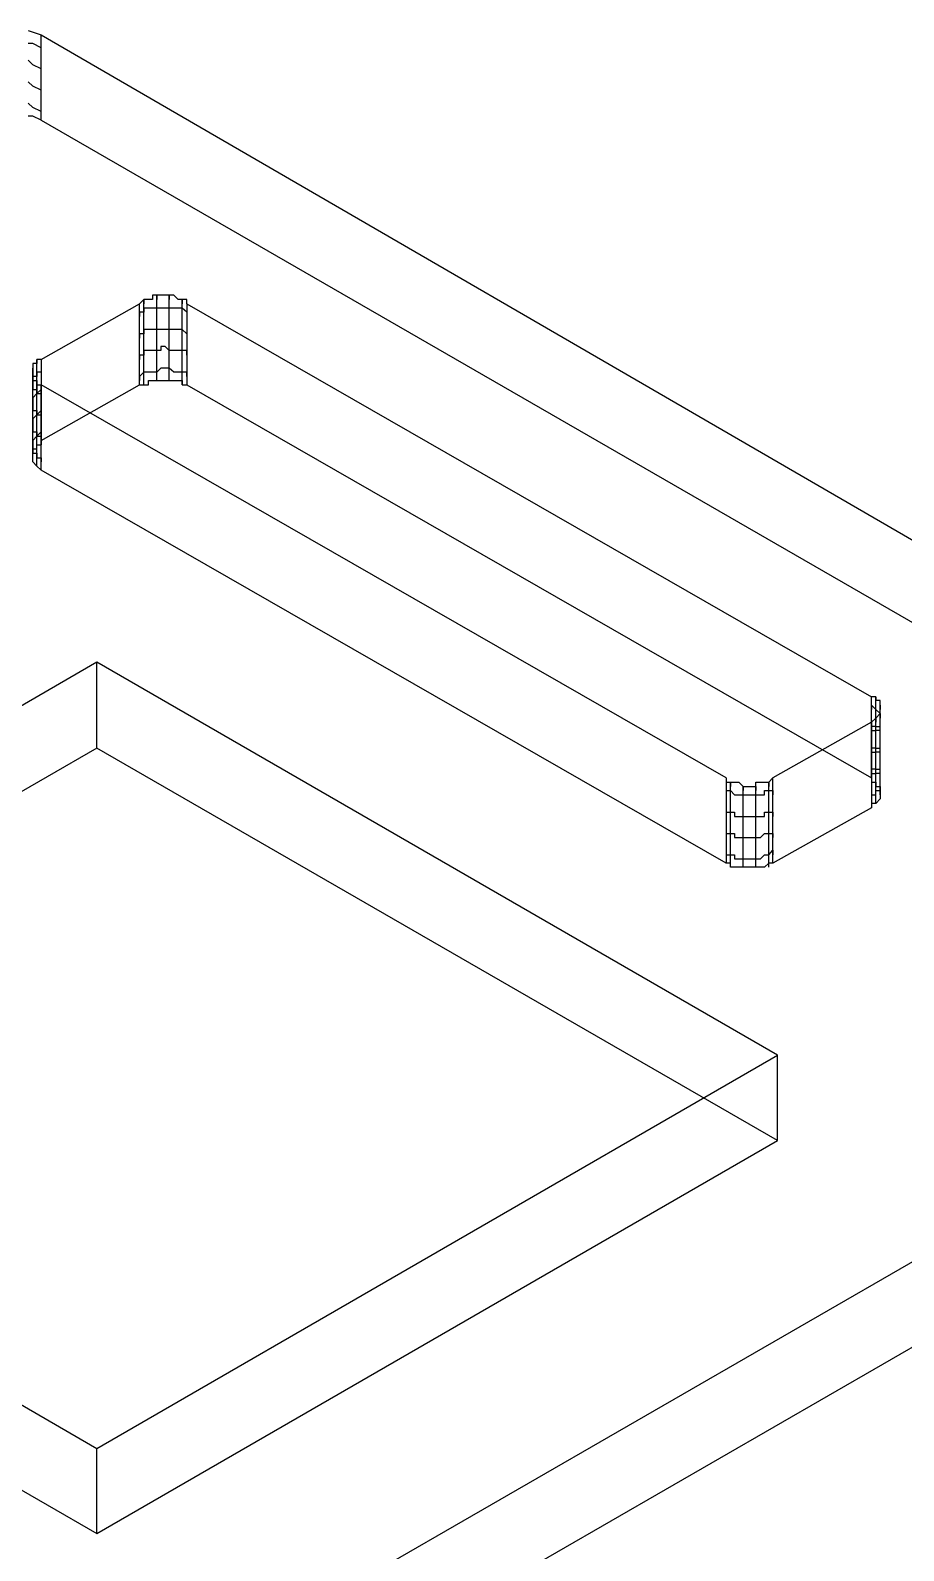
# Model space of a CAD drawing. Header units: millimetres. Extents: x 0 to 2112, y 8 to 1252.
# Drawn here: x 646.1 to 699.9, y 998.8 to 1092.6 of the extents above; entities that cross this region are included whole.
import ezdxf

# ---------------------------------------------------------------- set-up
doc = ezdxf.new("R2010")
doc.units = ezdxf.units.MM
doc.layers.get('0').update_dxf_attribs({"linetype": 'CONTINUOUS'})

msp = doc.modelspace()

# ---------------------------------------------------------------- linework, layer by layer
at = {"color": 9}
for p, q in [((645.954, 1092.6), (646.755, 1092.33)), ((645.954, 1092.6), (646.755, 1092.33)), ((646.232, 1091.8), (645.954, 1091.8)), ((646.755, 1091.53), (646.232, 1091.8)), ((646.755, 1092.33), (726.214, 1046.23)), ((646.755, 1092.33), (726.214, 1046.23)), ((646.755, 1087.06), (646.755, 1092.33)), ((646.755, 1087.06), (646.755, 1092.33)), ((646.232, 1090.48), (645.954, 1090.76)), ((646.755, 1090.23), (646.232, 1090.48)), ((646.232, 1089.16), (645.954, 1089.43)), ((646.755, 1088.91), (646.232, 1089.16)), ((646.232, 1087.84), (645.954, 1088.11)), ((646.232, 1087.31), (645.954, 1087.31)), ((646.232, 1087.31), (645.954, 1087.31)), ((646.755, 1087.59), (646.232, 1087.84)), ((646.755, 1087.06), (646.232, 1087.31)), ((646.755, 1087.06), (646.232, 1087.31)), ((646.755, 1087.06), (726.214, 1041.22)), ((646.755, 1087.06), (726.214, 1041.22)), ((646.755, 1072.3), (652.815, 1075.74)), ((646.755, 1072.3), (652.815, 1075.74)), ((653.09, 1075.99), (652.815, 1075.74)), ((653.09, 1075.99), (652.815, 1075.74)), ((652.815, 1070.73), (652.815, 1075.74)), ((652.815, 1070.73), (652.815, 1075.74)), ((653.366, 1075.99), (653.09, 1075.99)), ((653.09, 1075.99), (653.09, 1075.99)), ((653.09, 1075.99), (653.09, 1075.99)), ((653.09, 1070.73), (653.09, 1075.99)), ((653.09, 1075.99), (653.09, 1075.74)), ((653.366, 1075.99), (653.09, 1075.99)), ((653.09, 1075.99), (653.09, 1075.99)), ((653.09, 1075.99), (653.09, 1075.99)), ((653.616, 1075.99), (653.366, 1075.99)), ((653.366, 1075.99), (653.366, 1075.99)), ((653.616, 1075.99), (653.366, 1075.99)), ((653.366, 1075.99), (653.366, 1075.99)), ((653.891, 1076.27), (653.616, 1076.27)), ((653.616, 1076.27), (653.616, 1075.99)), ((653.891, 1076.27), (653.616, 1076.27)), ((653.616, 1076.27), (653.616, 1075.99)), ((654.138, 1076.27), (653.891, 1076.27)), ((653.891, 1076.27), (653.891, 1076.27)), ((653.891, 1071), (653.891, 1076.27)), ((653.891, 1076.27), (653.891, 1075.99)), ((654.138, 1076.27), (653.891, 1076.27)), ((653.891, 1076.27), (653.891, 1076.27)), ((654.413, 1076.27), (654.138, 1076.27)), ((654.138, 1076.27), (654.138, 1076.27)), ((654.413, 1076.27), (654.138, 1076.27)), ((654.138, 1076.27), (654.138, 1076.27)), ((654.66, 1076.27), (654.413, 1076.27)), ((654.413, 1076.27), (654.413, 1076.27)), ((654.66, 1076.27), (654.413, 1076.27)), ((654.413, 1076.27), (654.413, 1076.27)), ((654.939, 1076.27), (654.66, 1076.27)), ((654.66, 1076.27), (654.66, 1076.27)), ((654.66, 1071), (654.66, 1076.27)), ((654.66, 1076.27), (654.66, 1075.99)), ((654.939, 1076.27), (654.66, 1076.27)), ((654.66, 1076.27), (654.66, 1076.27)), ((655.214, 1075.99), (654.939, 1076.27)), ((654.939, 1076.27), (654.939, 1076.27)), ((654.939, 1076.27), (654.939, 1076.27)), ((655.214, 1075.99), (654.939, 1076.27)), ((654.939, 1076.27), (654.939, 1076.27)), ((654.939, 1076.27), (654.939, 1076.27)), ((655.461, 1075.99), (655.214, 1075.99)), ((655.214, 1075.99), (655.214, 1075.99)), ((655.461, 1075.99), (655.214, 1075.99)), ((655.214, 1075.99), (655.214, 1075.99)), ((655.736, 1075.99), (655.461, 1075.99)), ((655.461, 1075.99), (655.461, 1075.99)), ((655.461, 1070.73), (655.461, 1075.99)), ((655.461, 1075.99), (655.461, 1075.74)), ((655.736, 1075.99), (655.461, 1075.99)), ((655.461, 1075.99), (655.461, 1075.99)), ((655.736, 1075.74), (655.736, 1075.99)), ((655.736, 1075.99), (655.736, 1075.99)), ((655.736, 1075.74), (655.736, 1075.99)), ((655.736, 1075.99), (655.736, 1075.99)), ((655.736, 1075.74), (697.974, 1051.49)), ((655.736, 1075.74), (655.736, 1070.73)), ((655.736, 1075.74), (697.974, 1051.49)), ((655.736, 1075.74), (655.736, 1070.73)), ((653.09, 1075.22), (652.815, 1075.22)), ((652.815, 1075.22), (652.815, 1074.94)), ((653.366, 1075.46), (653.09, 1075.46)), ((653.09, 1075.46), (653.09, 1075.22)), ((653.09, 1075.22), (653.09, 1075.22)), ((653.616, 1075.46), (653.366, 1075.46)), ((653.366, 1075.46), (653.366, 1075.46)), ((653.891, 1075.46), (653.616, 1075.46)), ((653.616, 1075.46), (653.616, 1075.46)), ((654.138, 1075.46), (653.891, 1075.46)), ((653.891, 1075.46), (653.891, 1075.46)), ((654.413, 1075.46), (654.138, 1075.46)), ((654.138, 1075.46), (654.138, 1075.46)), ((654.66, 1075.46), (654.413, 1075.46)), ((654.413, 1075.46), (654.413, 1075.46)), ((654.939, 1075.46), (654.66, 1075.46)), ((654.66, 1075.46), (654.66, 1075.46)), ((655.214, 1075.46), (654.939, 1075.46)), ((654.939, 1075.46), (654.939, 1075.46)), ((654.939, 1075.46), (654.939, 1075.46)), ((655.461, 1075.46), (655.214, 1075.46)), ((655.214, 1075.46), (655.214, 1075.46)), ((655.736, 1075.22), (655.461, 1075.46)), ((655.461, 1075.46), (655.461, 1075.46)), ((655.736, 1075.22), (655.736, 1075.22)), ((655.736, 1075.22), (655.736, 1075.22)), ((653.09, 1073.89), (652.815, 1073.89)), ((652.815, 1073.89), (652.815, 1073.62)), ((653.366, 1074.14), (653.09, 1074.14)), ((653.09, 1074.14), (653.09, 1074.14)), ((653.09, 1074.14), (653.09, 1073.89)), ((653.616, 1074.14), (653.366, 1074.14)), ((653.366, 1074.14), (653.366, 1074.14)), ((653.891, 1074.14), (653.616, 1074.14)), ((653.616, 1074.14), (653.616, 1074.14)), ((654.138, 1074.14), (653.891, 1074.14)), ((653.891, 1074.14), (653.891, 1074.14)), ((654.413, 1074.14), (654.138, 1074.14)), ((654.138, 1074.14), (654.138, 1074.14)), ((654.66, 1074.14), (654.413, 1074.14)), ((654.413, 1074.14), (654.413, 1074.14)), ((654.939, 1074.14), (654.66, 1074.14)), ((654.66, 1074.14), (654.66, 1074.14)), ((655.214, 1074.14), (654.939, 1074.14)), ((654.939, 1074.14), (654.939, 1074.14)), ((654.939, 1074.14), (654.939, 1074.14)), ((655.461, 1074.14), (655.214, 1074.14)), ((655.214, 1074.14), (655.214, 1074.14)), ((655.736, 1073.89), (655.461, 1074.14)), ((655.461, 1074.14), (655.461, 1074.14)), ((655.736, 1073.89), (655.736, 1073.89)), ((655.736, 1073.89), (655.736, 1073.89)), ((654.413, 1073.09), (654.138, 1073.09)), ((654.138, 1073.09), (654.138, 1072.85)), ((654.66, 1072.85), (654.413, 1073.09)), ((654.413, 1073.09), (654.413, 1073.09)), ((646.479, 1072.05), (646.232, 1072.05)), ((646.232, 1072.05), (646.232, 1071.77)), ((646.479, 1072.05), (646.232, 1072.05)), ((646.232, 1072.05), (646.232, 1071.77)), ((646.755, 1072.3), (646.479, 1072.3)), ((646.479, 1072.3), (646.479, 1072.05)), ((646.479, 1067.03), (646.479, 1072.3)), ((646.479, 1072.3), (646.479, 1072.05)), ((646.755, 1072.3), (646.479, 1072.3)), ((646.479, 1072.3), (646.479, 1072.05)), ((646.479, 1072.05), (646.479, 1072.05)), ((646.479, 1072.05), (646.479, 1072.05)), ((646.479, 1072.05), (646.479, 1072.05)), ((646.479, 1072.05), (646.479, 1072.05)), ((646.755, 1072.3), (646.755, 1072.3)), ((646.755, 1072.3), (646.755, 1072.3)), ((646.755, 1072.3), (646.755, 1067.31)), ((646.755, 1072.3), (646.755, 1072.3)), ((646.755, 1072.3), (646.755, 1072.3)), ((646.755, 1072.3), (646.755, 1067.31)), ((653.09, 1072.57), (652.815, 1072.57)), ((652.815, 1072.57), (652.815, 1072.3)), ((653.366, 1072.85), (653.09, 1072.85)), ((653.09, 1072.85), (653.09, 1072.85)), ((653.09, 1072.85), (653.09, 1072.57)), ((653.616, 1072.85), (653.366, 1072.85)), ((653.366, 1072.85), (653.366, 1072.85)), ((653.891, 1072.85), (653.616, 1072.85)), ((653.616, 1072.85), (653.616, 1072.85)), ((654.138, 1072.85), (653.891, 1072.85)), ((653.891, 1072.85), (653.891, 1072.85)), ((654.939, 1072.85), (654.66, 1072.85)), ((654.66, 1072.85), (654.66, 1072.85)), ((655.214, 1072.85), (654.939, 1072.85)), ((654.939, 1072.85), (654.939, 1072.85)), ((654.939, 1072.85), (654.939, 1072.85)), ((655.461, 1072.85), (655.214, 1072.85)), ((655.214, 1072.85), (655.214, 1072.85)), ((655.736, 1072.85), (655.461, 1072.85)), ((655.461, 1072.85), (655.461, 1072.85)), ((655.736, 1072.57), (655.736, 1072.85)), ((655.736, 1072.57), (655.736, 1072.57)), ((646.232, 1071.77), (646.232, 1071.77)), ((646.232, 1071.77), (646.232, 1071.77)), ((646.232, 1071.77), (646.232, 1071.77)), ((646.232, 1071.77), (646.232, 1071.52)), ((646.232, 1066.51), (646.232, 1071.77)), ((646.232, 1071.77), (646.232, 1071.52)), ((646.232, 1071.77), (646.232, 1071.77)), ((646.232, 1071.77), (646.232, 1071.77)), ((646.232, 1071.77), (646.232, 1071.77)), ((646.232, 1071.77), (646.232, 1071.52)), ((646.232, 1071.52), (646.232, 1071.52)), ((646.232, 1071.52), (646.232, 1071.52)), ((646.232, 1071.52), (646.232, 1071.25)), ((646.232, 1071.52), (646.232, 1071.52)), ((646.232, 1071.52), (646.232, 1071.52)), ((646.232, 1071.52), (646.232, 1071.25)), ((646.232, 1071.25), (646.232, 1071.25)), ((646.232, 1071.25), (646.232, 1071.25)), ((646.232, 1071.25), (646.232, 1071.25)), ((646.232, 1071.25), (646.232, 1071)), ((646.232, 1065.99), (646.232, 1071.25)), ((646.232, 1071.25), (646.232, 1071)), ((646.479, 1071.25), (646.232, 1071.25)), ((646.232, 1071.25), (646.232, 1071.25)), ((646.232, 1071.25), (646.232, 1071.25)), ((646.232, 1071.25), (646.232, 1071)), ((646.232, 1071.25), (646.232, 1071.25)), ((646.232, 1071.25), (646.232, 1071.25)), ((646.232, 1071.25), (646.232, 1071.25)), ((646.232, 1071.25), (646.232, 1071)), ((646.755, 1071.52), (646.479, 1071.52)), ((646.479, 1071.52), (646.479, 1071.52)), ((646.479, 1071.52), (646.479, 1071.52)), ((646.479, 1071.52), (646.479, 1071.25)), ((646.755, 1071.77), (646.755, 1071.77)), ((646.755, 1071.77), (646.755, 1071.52)), ((653.09, 1071.52), (652.815, 1071.25)), ((652.815, 1071.25), (652.815, 1071)), ((653.366, 1071.52), (653.09, 1071.52)), ((653.09, 1071.52), (653.09, 1071.52)), ((653.09, 1071.52), (653.09, 1071.52)), ((653.616, 1071.52), (653.366, 1071.52)), ((653.366, 1071.52), (653.366, 1071.52)), ((653.891, 1071.52), (653.616, 1071.52)), ((653.616, 1071.52), (653.616, 1071.52)), ((654.138, 1071.77), (653.891, 1071.52)), ((653.891, 1071.52), (653.891, 1071.52)), ((654.413, 1071.77), (654.138, 1071.77)), ((654.138, 1071.77), (654.138, 1071.77)), ((654.66, 1071.77), (654.413, 1071.77)), ((654.413, 1071.77), (654.413, 1071.77)), ((654.939, 1071.52), (654.66, 1071.77)), ((654.66, 1071.77), (654.66, 1071.77)), ((655.214, 1071.52), (654.939, 1071.52)), ((654.939, 1071.52), (654.939, 1071.52)), ((654.939, 1071.52), (654.939, 1071.52)), ((655.461, 1071.52), (655.214, 1071.52)), ((655.214, 1071.52), (655.214, 1071.52)), ((655.736, 1071.52), (655.461, 1071.52)), ((655.461, 1071.52), (655.461, 1071.52)), ((655.736, 1071.25), (655.736, 1071.52)), ((655.736, 1071.25), (655.736, 1071.25)), ((646.232, 1071), (646.479, 1071)), ((646.232, 1071), (646.232, 1071)), ((646.232, 1071), (646.232, 1071)), ((646.232, 1071), (646.232, 1071)), ((646.232, 1071), (646.232, 1070.73)), ((646.232, 1071), (646.479, 1071)), ((646.232, 1070.73), (646.232, 1070.73)), ((646.232, 1070.73), (646.232, 1070.73)), ((646.232, 1070.73), (646.232, 1070.45)), ((646.232, 1070.45), (646.232, 1070.45)), ((646.232, 1070.45), (646.232, 1070.45)), ((646.232, 1070.45), (646.479, 1070.45)), ((646.479, 1070.2), (646.232, 1069.93)), ((646.479, 1071), (646.479, 1071)), ((646.479, 1071), (646.479, 1071)), ((646.479, 1071), (646.479, 1070.73)), ((646.479, 1071), (646.479, 1071)), ((646.479, 1071), (646.479, 1071)), ((646.479, 1071), (646.479, 1070.73)), ((646.479, 1070.73), (646.755, 1070.73)), ((646.479, 1065.71), (646.479, 1070.73)), ((646.479, 1070.73), (646.479, 1070.45)), ((646.479, 1070.73), (646.755, 1070.73)), ((646.755, 1070.45), (646.479, 1070.2)), ((646.479, 1070.45), (646.479, 1070.2)), ((646.479, 1070.2), (646.479, 1070.2)), ((646.479, 1070.2), (646.479, 1070.2)), ((646.479, 1070.2), (646.479, 1070.2)), ((646.479, 1070.2), (646.479, 1070.2)), ((646.479, 1070.2), (646.479, 1070.2)), ((646.479, 1070.2), (646.755, 1070.2)), ((646.755, 1067.31), (652.815, 1070.73)), ((646.755, 1070.73), (646.755, 1070.73)), ((688.993, 1046.48), (646.755, 1070.73)), ((646.755, 1067.31), (652.815, 1070.73)), ((646.755, 1065.46), (646.755, 1070.73)), ((646.755, 1070.73), (646.755, 1070.73)), ((688.993, 1046.48), (646.755, 1070.73)), ((646.755, 1065.46), (646.755, 1070.73)), ((646.755, 1070.45), (646.755, 1070.45)), ((646.755, 1070.45), (646.755, 1070.45)), ((646.755, 1070.2), (646.755, 1069.93)), ((652.815, 1070.73), (652.815, 1070.73)), ((652.815, 1070.73), (653.09, 1070.73)), ((652.815, 1070.73), (652.815, 1070.73)), ((652.815, 1070.73), (653.09, 1070.73)), ((653.09, 1070.73), (653.09, 1070.73)), ((653.09, 1070.73), (653.366, 1070.73)), ((653.09, 1070.73), (653.09, 1070.73)), ((653.09, 1070.73), (653.366, 1070.73)), ((653.366, 1070.73), (653.366, 1071)), ((653.366, 1071), (653.366, 1071)), ((653.366, 1071), (653.616, 1071)), ((653.366, 1070.73), (653.366, 1071)), ((653.366, 1071), (653.366, 1071)), ((653.366, 1071), (653.616, 1071)), ((653.616, 1071), (653.616, 1071)), ((653.616, 1071), (653.891, 1071)), ((653.616, 1071), (653.616, 1071)), ((653.616, 1071), (653.891, 1071)), ((653.891, 1071), (653.891, 1071)), ((653.891, 1071), (654.138, 1071)), ((653.891, 1071), (653.891, 1071)), ((653.891, 1071), (654.138, 1071)), ((654.138, 1071), (654.138, 1071)), ((654.138, 1071), (654.413, 1071)), ((654.138, 1071), (654.138, 1071)), ((654.138, 1071), (654.413, 1071)), ((654.413, 1071), (654.413, 1071)), ((654.413, 1071), (654.66, 1071)), ((654.413, 1071), (654.413, 1071)), ((654.413, 1071), (654.66, 1071)), ((654.66, 1071), (654.66, 1071)), ((654.66, 1071), (654.939, 1071)), ((654.66, 1071), (654.66, 1071)), ((654.66, 1071), (654.939, 1071)), ((654.939, 1071), (654.939, 1071)), ((654.939, 1071), (655.214, 1071)), ((654.939, 1071), (654.939, 1071)), ((654.939, 1071), (655.214, 1071)), ((655.214, 1071), (655.214, 1071)), ((655.214, 1071), (655.461, 1071)), ((655.214, 1071), (655.214, 1071)), ((655.214, 1071), (655.461, 1071)), ((655.461, 1071), (655.461, 1070.73)), ((655.461, 1071), (655.461, 1070.73)), ((655.461, 1070.73), (655.461, 1070.73)), ((655.461, 1070.73), (655.736, 1070.73)), ((655.461, 1070.73), (655.461, 1070.73)), ((655.461, 1070.73), (655.736, 1070.73)), ((655.736, 1070.73), (655.736, 1070.73)), ((655.736, 1070.73), (697.974, 1046.48)), ((655.736, 1070.73), (697.974, 1046.48)), ((655.736, 1070.73), (655.736, 1070.73)), ((646.232, 1069.93), (646.232, 1069.93)), ((646.232, 1069.93), (646.232, 1069.93)), ((646.232, 1069.93), (646.232, 1069.68)), ((646.232, 1069.68), (646.232, 1069.68)), ((646.232, 1069.68), (646.232, 1069.68)), ((646.232, 1069.68), (646.232, 1069.68)), ((646.232, 1069.68), (646.232, 1069.4)), ((646.232, 1069.4), (646.232, 1069.4)), ((646.232, 1069.4), (646.232, 1069.4)), ((646.232, 1069.4), (646.232, 1069.16)), ((646.755, 1069.93), (646.755, 1069.68)), ((646.232, 1069.16), (646.232, 1069.16)), ((646.232, 1069.16), (646.232, 1069.16)), ((646.232, 1069.16), (646.479, 1069.16)), ((646.479, 1068.88), (646.232, 1068.63)), ((646.232, 1068.63), (646.232, 1068.63)), ((646.232, 1068.63), (646.232, 1068.63)), ((646.232, 1068.63), (646.232, 1068.63)), ((646.232, 1068.63), (646.232, 1068.36)), ((646.232, 1068.36), (646.232, 1068.36)), ((646.232, 1068.36), (646.232, 1068.36)), ((646.232, 1068.36), (646.232, 1068.08)), ((646.755, 1069.16), (646.479, 1068.88)), ((646.479, 1069.16), (646.479, 1068.88)), ((646.479, 1068.88), (646.479, 1068.88)), ((646.479, 1068.88), (646.479, 1068.88)), ((646.479, 1068.88), (646.479, 1068.88)), ((646.479, 1068.88), (646.479, 1068.88)), ((646.479, 1068.88), (646.479, 1068.88)), ((646.479, 1068.88), (646.755, 1068.88)), ((646.755, 1069.16), (646.755, 1069.16)), ((646.755, 1069.16), (646.755, 1069.16)), ((646.755, 1068.88), (646.755, 1068.63)), ((646.755, 1068.63), (646.755, 1068.36)), ((646.232, 1068.08), (646.232, 1068.08)), ((646.232, 1068.08), (646.232, 1068.08)), ((646.232, 1068.08), (646.232, 1068.08)), ((646.232, 1068.08), (646.232, 1067.83)), ((646.232, 1067.83), (646.232, 1067.83)), ((646.232, 1067.83), (646.479, 1067.83)), ((646.479, 1067.56), (646.232, 1067.31)), ((646.232, 1067.31), (646.232, 1067.31)), ((646.232, 1067.31), (646.232, 1067.31)), ((646.232, 1067.31), (646.232, 1067.31)), ((646.232, 1067.31), (646.232, 1067.03)), ((646.755, 1067.83), (646.479, 1067.56)), ((646.479, 1067.83), (646.479, 1067.56)), ((646.479, 1067.56), (646.479, 1067.56)), ((646.479, 1067.56), (646.479, 1067.56)), ((646.479, 1067.56), (646.479, 1067.56)), ((646.479, 1067.56), (646.479, 1067.56)), ((646.479, 1067.56), (646.479, 1067.56)), ((646.479, 1067.56), (646.755, 1067.56)), ((646.755, 1067.83), (646.755, 1067.83)), ((646.755, 1067.83), (646.755, 1067.83)), ((646.755, 1067.56), (646.755, 1067.31)), ((646.755, 1067.03), (646.755, 1067.31)), ((646.755, 1067.31), (646.755, 1067.03)), ((646.755, 1067.03), (646.755, 1067.31)), ((646.232, 1067.03), (646.232, 1067.03)), ((646.232, 1067.03), (646.232, 1067.03)), ((646.232, 1067.03), (646.232, 1066.79)), ((646.232, 1066.51), (646.232, 1066.79)), ((646.232, 1066.79), (646.232, 1066.79)), ((646.232, 1066.79), (646.232, 1066.79)), ((646.232, 1066.79), (646.479, 1066.79)), ((646.232, 1066.79), (646.232, 1066.79)), ((646.232, 1066.79), (646.232, 1066.79)), ((646.232, 1066.79), (646.232, 1066.79)), ((646.232, 1066.79), (646.232, 1066.51)), ((646.232, 1066.51), (646.232, 1066.79)), ((646.232, 1066.79), (646.232, 1066.79)), ((646.232, 1066.79), (646.232, 1066.79)), ((646.232, 1066.79), (646.479, 1066.79)), ((646.232, 1066.24), (646.232, 1066.51)), ((646.232, 1066.51), (646.232, 1066.51)), ((646.232, 1066.51), (646.232, 1066.51)), ((646.232, 1066.51), (646.232, 1066.51)), ((646.232, 1066.51), (646.479, 1066.51)), ((646.232, 1066.24), (646.232, 1066.51)), ((646.232, 1066.51), (646.232, 1066.51)), ((646.232, 1066.51), (646.232, 1066.51)), ((646.479, 1066.79), (646.479, 1067.03)), ((646.479, 1067.03), (646.479, 1067.03)), ((646.479, 1067.03), (646.479, 1067.03)), ((646.479, 1067.03), (646.755, 1067.03)), ((646.479, 1066.79), (646.479, 1067.03)), ((646.479, 1067.03), (646.479, 1067.03)), ((646.479, 1067.03), (646.479, 1067.03)), ((646.479, 1067.03), (646.755, 1067.03)), ((646.479, 1066.51), (646.479, 1066.51)), ((646.479, 1066.51), (646.479, 1066.24)), ((646.232, 1065.99), (646.232, 1066.24)), ((646.232, 1066.24), (646.232, 1066.24)), ((646.232, 1066.24), (646.232, 1066.24)), ((646.232, 1066.24), (646.232, 1066.24)), ((646.232, 1065.99), (646.232, 1066.24)), ((646.232, 1066.24), (646.232, 1066.24)), ((646.232, 1066.24), (646.232, 1066.24)), ((646.232, 1066.24), (646.232, 1066.24)), ((646.479, 1065.71), (646.232, 1065.99)), ((646.232, 1065.99), (646.232, 1065.99)), ((646.232, 1065.99), (646.232, 1065.99)), ((646.479, 1065.71), (646.232, 1065.99)), ((646.232, 1065.99), (646.232, 1065.99)), ((646.232, 1065.99), (646.232, 1065.99)), ((646.479, 1066.24), (646.479, 1066.24)), ((646.479, 1066.24), (646.755, 1066.24)), ((646.755, 1065.46), (646.479, 1065.71)), ((646.479, 1065.71), (646.479, 1065.71)), ((646.479, 1065.71), (646.479, 1065.71)), ((646.479, 1065.71), (646.479, 1065.71)), ((646.755, 1065.46), (646.479, 1065.71)), ((646.479, 1065.71), (646.479, 1065.71)), ((646.479, 1065.71), (646.479, 1065.71)), ((646.479, 1065.71), (646.479, 1065.71)), ((646.755, 1066.24), (646.755, 1066.24)), ((646.755, 1066.24), (646.755, 1065.99)), ((688.993, 1041.22), (646.755, 1065.46)), ((646.755, 1065.46), (646.755, 1065.46)), ((646.755, 1065.46), (646.755, 1065.46)), ((646.755, 1065.46), (646.755, 1065.46)), ((646.755, 1065.46), (646.755, 1065.46)), ((688.993, 1041.22), (646.755, 1065.46)), ((650.198, 1053.62), (608.21, 1029.37)), ((650.198, 1053.62), (608.21, 1029.37)), ((692.161, 1029.37), (650.198, 1053.62)), ((650.198, 1048.32), (650.198, 1053.62)), ((692.161, 1029.37), (650.198, 1053.62)), ((650.198, 1048.32), (650.198, 1053.62)), ((698.221, 1051.49), (697.974, 1051.49)), ((697.974, 1051.49), (697.974, 1051.49)), ((697.974, 1046.48), (697.974, 1051.49)), ((698.221, 1051.49), (697.974, 1051.49)), ((697.974, 1051.49), (697.974, 1051.49)), ((697.974, 1046.48), (697.974, 1051.49)), ((698.221, 1051.25), (698.221, 1051.49)), ((698.221, 1051.49), (698.221, 1051.49)), ((698.221, 1046.23), (698.221, 1051.49)), ((698.221, 1051.49), (698.221, 1051.25)), ((698.221, 1051.25), (698.221, 1051.49)), ((698.221, 1051.49), (698.221, 1051.49)), ((698.221, 1050.7), (697.974, 1050.97)), ((697.974, 1050.97), (697.974, 1050.97)), ((697.974, 1050.97), (697.974, 1050.7)), ((698.496, 1051.25), (698.221, 1051.25)), ((698.221, 1051.25), (698.221, 1051.25)), ((698.496, 1051.25), (698.221, 1051.25)), ((698.221, 1051.25), (698.221, 1051.25)), ((698.496, 1050.45), (698.221, 1050.7)), ((698.221, 1050.7), (698.221, 1050.7)), ((698.221, 1050.7), (698.221, 1050.7)), ((698.221, 1050.7), (698.221, 1050.7)), ((698.221, 1050.17), (698.496, 1050.45)), ((698.221, 1050.17), (698.496, 1050.45)), ((698.496, 1050.97), (698.496, 1051.25)), ((698.496, 1051.25), (698.496, 1051.25)), ((698.496, 1050.97), (698.496, 1051.25)), ((698.496, 1051.25), (698.496, 1051.25)), ((698.496, 1050.7), (698.496, 1050.97)), ((698.496, 1050.97), (698.496, 1050.97)), ((698.496, 1050.97), (698.496, 1050.97)), ((698.496, 1050.97), (698.496, 1050.97)), ((698.496, 1045.71), (698.496, 1050.97)), ((698.496, 1050.97), (698.496, 1050.7)), ((698.496, 1050.7), (698.496, 1050.97)), ((698.496, 1050.97), (698.496, 1050.97)), ((698.496, 1050.97), (698.496, 1050.97)), ((698.496, 1050.97), (698.496, 1050.97)), ((698.496, 1050.45), (698.496, 1050.7)), ((698.496, 1050.7), (698.496, 1050.7)), ((698.496, 1050.7), (698.496, 1050.7)), ((698.496, 1050.45), (698.496, 1050.7)), ((698.496, 1050.7), (698.496, 1050.7)), ((698.496, 1050.7), (698.496, 1050.7)), ((698.496, 1050.45), (698.496, 1050.45)), ((698.496, 1050.45), (698.496, 1050.45)), ((698.496, 1050.45), (698.496, 1050.45)), ((698.496, 1045.43), (698.496, 1050.45)), ((698.496, 1050.45), (698.496, 1050.17)), ((698.496, 1050.17), (698.496, 1050.45)), ((698.496, 1050.45), (698.496, 1050.45)), ((698.496, 1050.45), (698.496, 1050.45)), ((698.496, 1050.45), (698.496, 1050.45)), ((698.496, 1050.45), (698.496, 1050.45)), ((698.496, 1050.45), (698.496, 1050.45)), ((698.496, 1050.45), (698.496, 1050.45)), ((697.974, 1049.92), (691.885, 1046.48)), ((697.974, 1049.92), (691.885, 1046.48)), ((697.974, 1049.92), (698.221, 1050.17)), ((697.974, 1049.92), (698.221, 1050.17)), ((697.974, 1049.92), (697.974, 1049.92)), ((697.974, 1049.92), (697.974, 1049.92)), ((697.974, 1049.92), (697.974, 1049.92)), ((697.974, 1049.92), (697.974, 1049.92)), ((697.974, 1049.92), (697.974, 1044.63)), ((697.974, 1049.92), (697.974, 1044.63)), ((698.221, 1049.65), (697.974, 1049.65)), ((697.974, 1049.65), (697.974, 1049.65)), ((697.974, 1049.65), (697.974, 1049.4)), ((698.221, 1050.17), (698.221, 1050.17)), ((698.221, 1050.17), (698.221, 1050.17)), ((698.221, 1050.17), (698.221, 1050.17)), ((698.221, 1044.91), (698.221, 1050.17)), ((698.221, 1050.17), (698.221, 1049.92)), ((698.221, 1050.17), (698.221, 1050.17)), ((698.221, 1050.17), (698.221, 1050.17)), ((698.221, 1050.17), (698.221, 1050.17)), ((698.221, 1049.4), (698.221, 1049.65)), ((698.221, 1049.4), (698.221, 1049.65)), ((698.221, 1049.65), (698.221, 1049.65)), ((698.221, 1049.65), (698.496, 1049.65)), ((698.496, 1049.92), (698.496, 1050.17)), ((698.496, 1050.17), (698.496, 1050.17)), ((698.496, 1050.17), (698.496, 1050.17)), ((698.496, 1050.17), (698.496, 1050.17)), ((698.496, 1049.65), (698.496, 1049.92)), ((698.496, 1049.92), (698.496, 1049.92)), ((698.496, 1049.92), (698.496, 1049.92)), ((698.496, 1049.65), (698.496, 1049.65)), ((697.974, 1049.13), (697.974, 1049.4)), ((697.974, 1049.4), (697.974, 1049.4)), ((697.974, 1049.4), (698.221, 1049.4)), ((698.496, 1049.4), (698.221, 1049.4)), ((698.221, 1049.4), (698.221, 1049.4)), ((698.221, 1049.4), (698.221, 1049.4)), ((698.221, 1049.4), (698.221, 1049.4)), ((698.496, 1049.13), (698.496, 1049.4)), ((698.496, 1048.85), (698.496, 1049.13)), ((698.496, 1049.13), (698.496, 1049.13)), ((698.496, 1049.13), (698.496, 1049.13)), ((698.496, 1048.6), (698.496, 1048.85)), ((698.496, 1048.85), (698.496, 1048.85)), ((698.496, 1048.85), (698.496, 1048.85)), ((698.496, 1048.85), (698.496, 1048.85)), ((698.496, 1048.32), (698.496, 1048.6)), ((698.496, 1048.6), (698.496, 1048.6)), ((698.496, 1048.6), (698.496, 1048.6)), ((650.198, 1048.32), (608.21, 1024.11)), ((650.198, 1048.32), (608.21, 1024.11)), ((692.161, 1024.11), (650.198, 1048.32)), ((692.161, 1024.11), (650.198, 1048.32)), ((698.221, 1048.32), (697.974, 1048.32)), ((697.974, 1048.32), (697.974, 1048.32)), ((697.974, 1048.32), (697.974, 1048.08)), ((697.974, 1048.08), (697.974, 1048.08)), ((697.974, 1048.08), (697.974, 1048.08)), ((697.974, 1048.08), (698.221, 1048.08)), ((698.221, 1048.08), (698.221, 1048.32)), ((698.221, 1048.08), (698.221, 1048.32)), ((698.221, 1048.32), (698.221, 1048.32)), ((698.221, 1048.32), (698.496, 1048.32)), ((698.496, 1048.08), (698.221, 1048.08)), ((698.221, 1048.08), (698.221, 1048.08)), ((698.221, 1048.08), (698.221, 1048.08)), ((698.221, 1048.08), (698.221, 1048.08)), ((698.496, 1048.32), (698.496, 1048.32)), ((698.496, 1047.8), (698.496, 1048.08)), ((698.496, 1047.56), (698.496, 1047.8)), ((698.496, 1047.8), (698.496, 1047.8)), ((698.496, 1047.8), (698.496, 1047.8)), ((698.496, 1047.8), (698.496, 1047.8)), ((698.221, 1047.03), (697.974, 1047.03)), ((697.974, 1047.03), (697.974, 1047.03)), ((697.974, 1047.03), (697.974, 1046.76)), ((697.974, 1046.76), (697.974, 1046.76)), ((697.974, 1046.76), (697.974, 1046.76)), ((697.974, 1046.76), (698.221, 1046.76)), ((698.221, 1046.76), (698.221, 1047.03)), ((698.221, 1046.76), (698.221, 1047.03)), ((698.221, 1047.03), (698.221, 1047.03)), ((698.221, 1047.03), (698.496, 1047.03)), ((698.496, 1046.76), (698.221, 1046.76)), ((698.221, 1046.76), (698.221, 1046.76)), ((698.221, 1046.76), (698.221, 1046.76)), ((698.221, 1046.76), (698.221, 1046.76)), ((698.496, 1047.28), (698.496, 1047.56)), ((698.496, 1047.56), (698.496, 1047.56)), ((698.496, 1047.56), (698.496, 1047.56)), ((698.496, 1047.03), (698.496, 1047.28)), ((698.496, 1047.28), (698.496, 1047.28)), ((698.496, 1047.28), (698.496, 1047.28)), ((698.496, 1047.28), (698.496, 1047.28)), ((698.496, 1046.48), (698.496, 1046.76)), ((688.993, 1046.48), (688.993, 1046.48)), ((688.993, 1046.48), (688.993, 1046.23)), ((688.993, 1046.48), (688.993, 1041.22)), ((688.993, 1046.48), (688.993, 1046.48)), ((688.993, 1046.48), (688.993, 1046.23)), ((688.993, 1046.48), (688.993, 1041.22)), ((688.993, 1046.23), (689.268, 1046.23)), ((688.993, 1046.23), (689.268, 1046.23)), ((689.268, 1046.23), (689.268, 1046.23)), ((689.268, 1046.23), (689.515, 1046.23)), ((689.268, 1040.97), (689.268, 1046.23)), ((689.268, 1046.23), (689.268, 1045.96)), ((689.268, 1046.23), (689.268, 1046.23)), ((689.268, 1046.23), (689.515, 1046.23)), ((689.515, 1046.23), (689.515, 1046.23)), ((689.515, 1046.23), (689.515, 1046.23)), ((689.515, 1046.23), (689.79, 1046.23)), ((689.515, 1046.23), (689.515, 1046.23)), ((689.515, 1046.23), (689.515, 1046.23)), ((689.515, 1046.23), (689.79, 1046.23)), ((689.79, 1046.23), (689.79, 1046.23)), ((689.79, 1046.23), (690.04, 1045.96)), ((689.79, 1046.23), (689.79, 1046.23)), ((689.79, 1046.23), (690.04, 1045.96)), ((690.04, 1045.96), (690.04, 1045.96)), ((690.04, 1045.96), (690.316, 1045.96)), ((690.04, 1040.97), (690.04, 1045.96)), ((690.04, 1045.96), (690.04, 1045.71)), ((690.04, 1045.96), (690.04, 1045.96)), ((690.04, 1045.96), (690.316, 1045.96)), ((690.316, 1045.96), (690.316, 1045.96)), ((690.316, 1045.96), (690.591, 1045.96)), ((690.316, 1045.96), (690.316, 1045.96)), ((690.316, 1045.96), (690.591, 1045.96)), ((690.591, 1045.96), (690.591, 1045.96)), ((690.591, 1045.96), (690.838, 1045.96)), ((690.591, 1045.96), (690.591, 1045.96)), ((690.591, 1045.96), (690.838, 1045.96)), ((690.838, 1045.96), (690.838, 1046.23)), ((690.838, 1046.23), (691.113, 1046.23)), ((690.838, 1045.96), (690.838, 1046.23)), ((690.838, 1046.23), (691.113, 1046.23)), ((690.838, 1040.97), (690.838, 1045.96)), ((690.838, 1045.96), (690.838, 1045.71)), ((691.113, 1046.23), (691.113, 1046.23)), ((691.113, 1046.23), (691.36, 1046.23)), ((691.113, 1046.23), (691.113, 1046.23)), ((691.113, 1046.23), (691.36, 1046.23)), ((691.36, 1046.23), (691.36, 1046.23)), ((691.36, 1046.23), (691.635, 1046.23)), ((691.36, 1046.23), (691.36, 1046.23)), ((691.36, 1046.23), (691.635, 1046.23)), ((691.635, 1046.23), (691.885, 1046.48)), ((691.635, 1046.23), (691.885, 1046.48)), ((691.635, 1046.23), (691.635, 1046.23)), ((691.635, 1046.23), (691.635, 1046.23)), ((691.635, 1040.97), (691.635, 1046.23)), ((691.635, 1046.23), (691.635, 1045.96)), ((691.635, 1046.23), (691.635, 1046.23)), ((691.635, 1046.23), (691.635, 1046.23)), ((691.885, 1041.22), (691.885, 1046.48)), ((691.885, 1041.22), (691.885, 1046.48)), ((697.974, 1046.48), (697.974, 1046.48)), ((697.974, 1046.48), (697.974, 1046.23)), ((697.974, 1046.48), (697.974, 1046.48)), ((697.974, 1046.48), (697.974, 1046.23)), ((697.974, 1046.23), (698.221, 1046.23)), ((697.974, 1046.23), (698.221, 1046.23)), ((698.221, 1046.23), (698.221, 1046.23)), ((698.221, 1046.23), (698.221, 1046.23)), ((698.221, 1046.23), (698.221, 1045.96)), ((698.221, 1046.23), (698.221, 1046.23)), ((698.221, 1046.23), (698.221, 1046.23)), ((698.221, 1046.23), (698.221, 1045.96)), ((698.221, 1045.96), (698.496, 1045.96)), ((698.221, 1045.96), (698.496, 1045.96)), ((698.496, 1046.23), (698.496, 1046.48)), ((698.496, 1046.48), (698.496, 1046.48)), ((698.496, 1046.48), (698.496, 1046.48)), ((698.496, 1046.48), (698.496, 1046.48)), ((698.496, 1045.96), (698.496, 1046.23)), ((698.496, 1046.23), (698.496, 1046.23)), ((698.496, 1046.23), (698.496, 1046.23)), ((698.496, 1045.96), (698.496, 1045.96)), ((698.496, 1045.96), (698.496, 1045.96)), ((698.496, 1045.96), (698.496, 1045.71)), ((698.496, 1045.71), (698.496, 1045.96)), ((698.496, 1045.96), (698.496, 1045.96)), ((698.496, 1045.96), (698.496, 1045.96)), ((698.496, 1045.96), (698.496, 1045.96)), ((698.496, 1045.96), (698.496, 1045.96)), ((698.496, 1045.96), (698.496, 1045.96)), ((698.496, 1045.96), (698.496, 1045.71)), ((688.993, 1045.71), (688.993, 1045.71)), ((688.993, 1045.71), (688.993, 1045.71)), ((688.993, 1045.71), (689.268, 1045.71)), ((689.268, 1045.71), (689.268, 1045.71)), ((689.268, 1045.71), (689.515, 1045.43)), ((689.515, 1045.43), (689.515, 1045.43)), ((689.515, 1045.43), (689.515, 1045.43)), ((689.515, 1045.43), (689.79, 1045.43)), ((689.79, 1045.43), (689.79, 1045.43)), ((689.79, 1045.43), (690.04, 1045.43)), ((690.04, 1045.43), (690.04, 1045.43)), ((690.04, 1045.43), (690.316, 1045.43)), ((690.316, 1045.43), (690.316, 1045.43)), ((690.316, 1045.43), (690.591, 1045.43)), ((690.591, 1045.43), (690.591, 1045.43)), ((690.591, 1045.43), (690.838, 1045.43)), ((690.838, 1045.43), (690.838, 1045.43)), ((690.838, 1045.43), (691.113, 1045.43)), ((691.113, 1045.43), (691.113, 1045.43)), ((691.113, 1045.43), (691.36, 1045.43)), ((691.36, 1045.43), (691.36, 1045.71)), ((691.36, 1045.71), (691.635, 1045.71)), ((691.635, 1045.71), (691.635, 1045.71)), ((691.635, 1045.71), (691.635, 1045.71)), ((691.635, 1045.71), (691.885, 1045.71)), ((691.885, 1045.71), (691.885, 1045.43)), ((697.974, 1045.43), (697.974, 1045.43)), ((697.974, 1045.43), (697.974, 1045.43)), ((697.974, 1045.43), (698.221, 1045.43)), ((698.221, 1044.91), (697.974, 1044.91)), ((697.974, 1044.91), (697.974, 1044.63)), ((698.221, 1044.91), (697.974, 1044.91)), ((697.974, 1044.91), (697.974, 1044.63)), ((698.221, 1045.43), (698.221, 1045.71)), ((698.221, 1045.71), (698.221, 1045.71)), ((698.221, 1045.71), (698.221, 1045.71)), ((698.221, 1045.71), (698.496, 1045.71)), ((698.496, 1045.19), (698.221, 1044.91)), ((698.496, 1045.19), (698.221, 1044.91)), ((698.221, 1044.91), (698.221, 1044.91)), ((698.221, 1044.91), (698.221, 1044.91)), ((698.221, 1044.91), (698.221, 1044.91)), ((698.221, 1044.91), (698.221, 1044.91)), ((698.221, 1044.91), (698.221, 1044.91)), ((698.221, 1044.91), (698.221, 1044.91)), ((698.496, 1045.71), (698.496, 1045.71)), ((698.496, 1045.71), (698.496, 1045.71)), ((698.496, 1045.71), (698.496, 1045.43)), ((698.496, 1045.71), (698.496, 1045.71)), ((698.496, 1045.71), (698.496, 1045.71)), ((698.496, 1045.71), (698.496, 1045.43)), ((698.496, 1045.43), (698.496, 1045.43)), ((698.496, 1045.43), (698.496, 1045.43)), ((698.496, 1045.43), (698.496, 1045.43)), ((698.496, 1045.43), (698.496, 1045.19)), ((698.496, 1045.43), (698.496, 1045.43)), ((698.496, 1045.43), (698.496, 1045.43)), ((698.496, 1045.43), (698.496, 1045.43)), ((698.496, 1045.43), (698.496, 1045.19)), ((698.496, 1045.19), (698.496, 1045.19)), ((698.496, 1045.19), (698.496, 1045.19)), ((698.496, 1045.19), (698.496, 1045.19)), ((698.496, 1045.19), (698.496, 1045.19)), ((688.993, 1044.38), (688.993, 1044.38)), ((688.993, 1044.38), (688.993, 1044.38)), ((688.993, 1044.38), (689.268, 1044.38)), ((689.268, 1044.38), (689.268, 1044.38)), ((689.268, 1044.38), (689.515, 1044.38)), ((689.515, 1044.38), (689.515, 1044.11)), ((689.515, 1044.11), (689.515, 1044.11)), ((689.515, 1044.11), (689.79, 1044.11)), ((689.79, 1044.11), (689.79, 1044.11)), ((689.79, 1044.11), (690.04, 1044.11)), ((690.04, 1044.11), (690.04, 1044.11)), ((690.04, 1044.11), (690.316, 1044.11)), ((690.316, 1044.11), (690.316, 1044.11)), ((690.316, 1044.11), (690.591, 1044.11)), ((690.591, 1044.11), (690.591, 1044.11)), ((690.591, 1044.11), (690.838, 1044.11)), ((690.838, 1044.11), (690.838, 1044.11)), ((690.838, 1044.11), (691.113, 1044.11)), ((691.113, 1044.11), (691.113, 1044.11)), ((691.113, 1044.11), (691.36, 1044.11)), ((691.36, 1044.11), (691.36, 1044.38)), ((691.36, 1044.38), (691.635, 1044.38)), ((691.635, 1044.38), (691.635, 1044.38)), ((691.635, 1044.38), (691.635, 1044.38)), ((691.635, 1044.38), (691.885, 1044.38)), ((697.974, 1044.63), (691.885, 1041.22)), ((697.974, 1044.63), (691.885, 1041.22)), ((691.885, 1044.38), (691.885, 1044.11)), ((688.993, 1043.06), (688.993, 1043.06)), ((688.993, 1043.06), (688.993, 1043.06)), ((688.993, 1043.06), (689.268, 1043.06)), ((689.268, 1043.06), (689.268, 1043.06)), ((689.268, 1043.06), (689.515, 1043.06)), ((689.515, 1043.06), (689.515, 1042.81)), ((691.113, 1042.81), (691.36, 1043.06)), ((691.36, 1043.06), (691.36, 1043.06)), ((691.36, 1043.06), (691.635, 1043.06)), ((691.635, 1043.06), (691.635, 1043.06)), ((691.635, 1043.06), (691.635, 1043.06)), ((691.635, 1043.06), (691.885, 1043.06)), ((691.885, 1043.06), (691.885, 1042.81)), ((688.993, 1042.02), (688.993, 1041.74)), ((689.515, 1042.81), (689.515, 1042.81)), ((689.515, 1042.81), (689.79, 1042.81)), ((689.79, 1042.81), (689.79, 1042.81)), ((689.79, 1042.81), (690.04, 1042.81)), ((690.04, 1042.81), (690.04, 1042.81)), ((690.04, 1042.81), (690.316, 1042.81)), ((690.316, 1042.81), (690.316, 1042.81)), ((690.316, 1042.81), (690.591, 1042.81)), ((690.591, 1042.81), (690.591, 1042.81)), ((690.591, 1042.81), (690.838, 1042.81)), ((690.838, 1042.81), (690.838, 1042.81)), ((690.838, 1042.81), (691.113, 1042.81)), ((691.113, 1042.81), (691.113, 1042.81)), ((691.635, 1041.74), (691.885, 1042.02)), ((691.885, 1042.02), (691.885, 1041.74)), ((688.993, 1041.74), (688.993, 1041.74)), ((688.993, 1041.74), (689.268, 1041.74)), ((689.268, 1041.22), (688.993, 1041.22)), ((688.993, 1041.22), (688.993, 1041.22)), ((689.268, 1041.22), (688.993, 1041.22)), ((688.993, 1041.22), (688.993, 1041.22)), ((689.268, 1041.74), (689.268, 1041.74)), ((689.268, 1041.74), (689.515, 1041.74)), ((689.268, 1040.97), (689.268, 1041.22)), ((689.268, 1040.97), (689.268, 1041.22)), ((689.515, 1041.74), (689.515, 1041.74)), ((689.515, 1041.74), (689.515, 1041.5)), ((689.515, 1041.5), (689.79, 1041.5)), ((689.79, 1041.5), (689.79, 1041.5)), ((689.79, 1041.5), (690.04, 1041.5)), ((690.04, 1041.5), (690.04, 1041.5)), ((690.04, 1041.5), (690.316, 1041.5)), ((690.316, 1041.5), (690.316, 1041.5)), ((690.316, 1041.5), (690.591, 1041.5)), ((690.591, 1041.5), (690.591, 1041.5)), ((690.591, 1041.5), (690.838, 1041.5)), ((690.838, 1041.5), (690.838, 1041.5)), ((690.838, 1041.5), (691.113, 1041.5)), ((691.113, 1041.5), (691.36, 1041.74)), ((691.113, 1041.5), (691.113, 1041.5)), ((691.36, 1041.74), (691.36, 1041.74)), ((691.36, 1041.74), (691.635, 1041.74)), ((691.635, 1041.22), (691.36, 1040.97)), ((691.635, 1041.22), (691.36, 1040.97)), ((691.635, 1041.74), (691.635, 1041.74)), ((691.635, 1041.74), (691.635, 1041.74)), ((691.885, 1041.22), (691.635, 1041.22)), ((691.635, 1041.22), (691.635, 1041.22)), ((691.885, 1041.22), (691.635, 1041.22)), ((691.635, 1041.22), (691.635, 1041.22)), ((691.885, 1041.22), (691.885, 1041.22)), ((691.885, 1041.22), (691.885, 1041.22)), ((689.515, 1040.97), (689.268, 1040.97)), ((689.268, 1040.97), (689.268, 1040.97)), ((689.515, 1040.97), (689.268, 1040.97)), ((689.268, 1040.97), (689.268, 1040.97)), ((689.79, 1040.97), (689.515, 1040.97)), ((689.515, 1040.97), (689.515, 1040.97)), ((689.79, 1040.97), (689.515, 1040.97)), ((689.515, 1040.97), (689.515, 1040.97)), ((690.04, 1040.97), (689.79, 1040.97)), ((689.79, 1040.97), (689.79, 1040.97)), ((690.04, 1040.97), (689.79, 1040.97)), ((689.79, 1040.97), (689.79, 1040.97)), ((690.316, 1040.97), (690.04, 1040.97)), ((690.04, 1040.97), (690.04, 1040.97)), ((690.316, 1040.97), (690.04, 1040.97)), ((690.04, 1040.97), (690.04, 1040.97)), ((690.591, 1040.97), (690.316, 1040.97)), ((690.316, 1040.97), (690.316, 1040.97)), ((690.591, 1040.97), (690.316, 1040.97)), ((690.316, 1040.97), (690.316, 1040.97)), ((690.838, 1040.97), (690.591, 1040.97)), ((690.591, 1040.97), (690.591, 1040.97)), ((690.838, 1040.97), (690.591, 1040.97)), ((690.591, 1040.97), (690.591, 1040.97)), ((691.113, 1040.97), (690.838, 1040.97)), ((690.838, 1040.97), (690.838, 1040.97)), ((691.113, 1040.97), (690.838, 1040.97)), ((690.838, 1040.97), (690.838, 1040.97)), ((691.36, 1040.97), (691.113, 1040.97)), ((691.113, 1040.97), (691.113, 1040.97)), ((691.36, 1040.97), (691.113, 1040.97)), ((691.113, 1040.97), (691.113, 1040.97)), ((691.36, 1040.97), (691.36, 1040.97)), ((691.36, 1040.97), (691.36, 1040.97)), ((691.36, 1040.97), (691.36, 1040.97)), ((691.36, 1040.97), (691.36, 1040.97)), ((608.21, 1029.37), (650.198, 1005.12)), ((608.21, 1029.37), (650.198, 1005.12)), ((650.198, 1005.12), (692.161, 1029.37)), ((650.198, 1005.12), (692.161, 1029.37)), ((692.161, 1024.11), (692.161, 1029.37)), ((692.161, 1024.11), (692.161, 1029.37)), ((608.21, 1024.11), (650.198, 999.86)), ((608.21, 1024.11), (650.198, 999.86)), ((650.198, 999.86), (692.161, 1024.11)), ((650.198, 999.86), (692.161, 1024.11)), ((707.478, 1020.66), (665.491, 996.446)), ((707.478, 1020.66), (665.491, 996.446)), ((707.478, 1015.4), (665.491, 991.182)), ((707.478, 1015.4), (665.491, 991.182)), ((650.198, 999.86), (650.198, 1005.12)), ((650.198, 999.86), (650.198, 1005.12))]:
    msp.add_line(p, q, dxfattribs=at)

doc.saveas('drawing.dxf')
